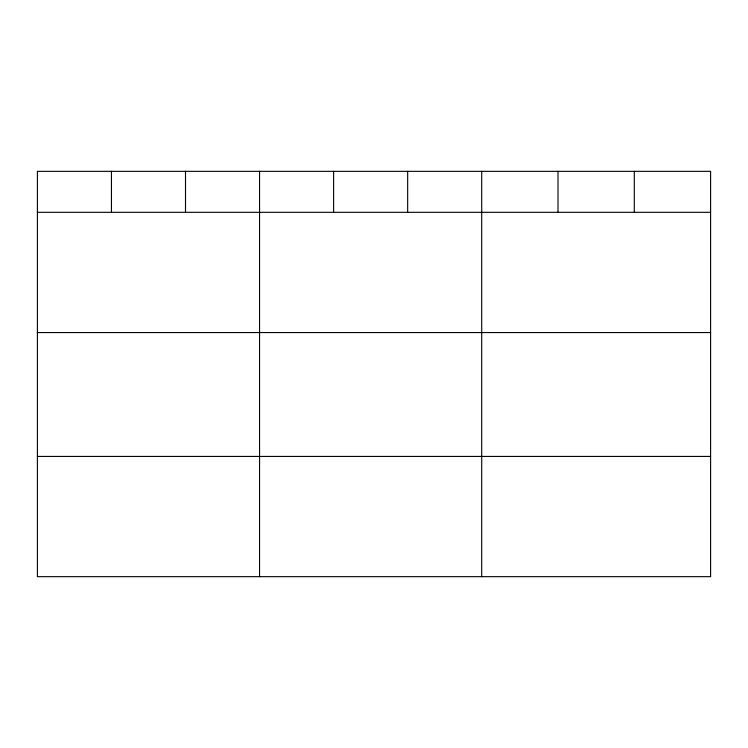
<?xml version="1.0" encoding="UTF-8"?>
<svg xmlns="http://www.w3.org/2000/svg" width="748" height="748" viewBox="0 0 748 748"><rect width="100%" height="100%" fill="white"/><g stroke="black" fill="none" stroke-linecap="round" stroke-linejoin="round"><path stroke-width="1.12" d="M710.6 212.32L710.6 576.661L37.4 576.661L37.4 171.339L710.6 171.339L710.6 212.32L37.4 212.32M37.4 332.551L710.6 332.551M37.4 456.43L710.6 456.43M634.304 171.339L634.304 212.32M558.008 171.339L558.008 212.32M481.712 171.339L481.712 576.661M407.66 171.339L407.66 212.32M333.608 171.339L333.608 212.32M259.556 171.339L259.556 576.661M185.504 171.339L185.504 212.32M111.452 171.339L111.452 212.32"/></g></svg>
